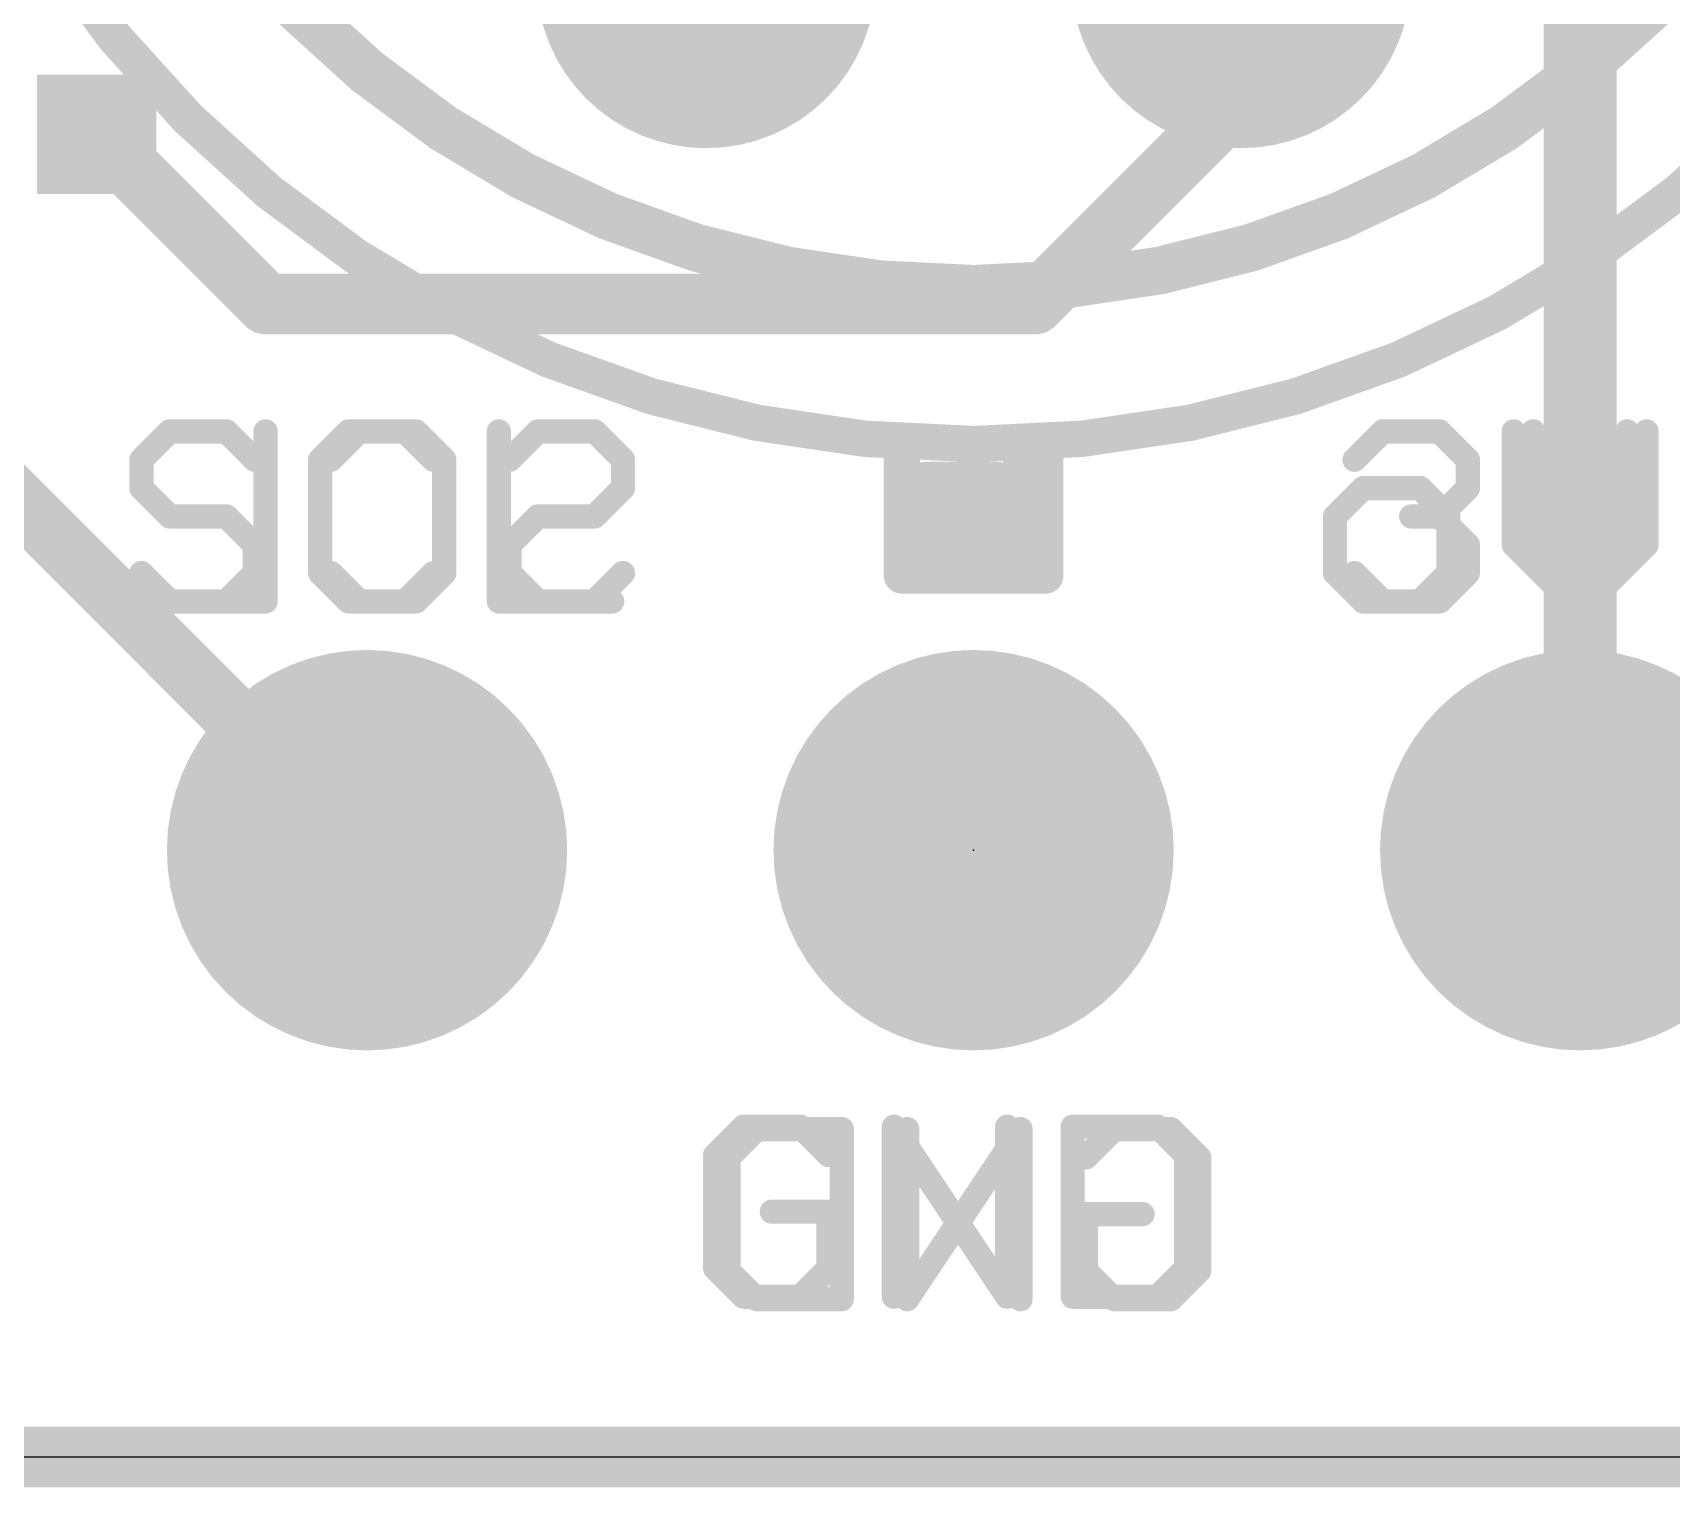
# Model space of a CAD drawing. Extents: x -0.1 to 25.5, y -0.1 to 17.9.
# Drawn here: x 8.76 to 15.62, y -0.13 to 5.96 of the extents above; entities that cross this region are included whole.
import ezdxf

# ---------------------------------------------------------------- set-up
doc = ezdxf.new("R2010")
doc.units = 0
for name, color, linetype in [('1', 12, 'CONTINUOUS'), ('16', 5, 'CONTINUOUS'), ('17', 110, 'CONTINUOUS'), ('20', 53, 'CONTINUOUS'), ('21', 40, 'CONTINUOUS'), ('22', 6, 'CONTINUOUS'), ('24', 6, 'CONTINUOUS')]:
    doc.layers.add(name, color=color, linetype=linetype)

# ---------------------------------------------------------------- blocks, each defined once
blk = doc.blocks.new('ROUNDP')
at = {"const_width": 0.5}
blk.add_lwpolyline([(0, -0.25, 1), (0, 0.25, 1), (0, -0.25)], format="xyb", dxfattribs=at)
blk = doc.blocks.new('RECT')
blk.add_solid([(-0.5, -0.5), (0.5, -0.5), (-0.5, 0.5), (0.5, 0.5)])

msp = doc.modelspace()

# ---------------------------------------------------------------- linework, layer by layer
at = {"layer": '1'}
for points, const_width in [([(15.24, 2.54), (15.24, 8.001)], 0.3048), ([(13.82, 5.692), (13.82, 6.19)], 0.254), ([(13.82, 5.692), (12.954, 4.826)], 0.254), ([(9.7385, 4.826), (9.028, 5.5365)], 0.254), ([(7.228, 5.472), (10.16, 2.54)], 0.254), ([(12.954, 4.826), (9.7385, 4.826)], 0.254), ([(25.4, 0), (0, 0)], 0.254)]:
    msp.add_lwpolyline(points, dxfattribs=dict(at, const_width=const_width))
for points, const_width in [([(13.8649, 5.6471, 1), (13.7751, 5.7369)], 0.127), ([(13.7565, 5.692, 1), (13.8835, 5.692)], 0.127), ([(9.0729, 5.5814, 1), (8.9831, 5.4916)], 0.127), ([(9.7385, 4.8895, 1), (9.7385, 4.7625)], 0.127), ([(12.954, 4.7625, 1), (12.954, 4.8895)], 0.127), ([(9.6936, 4.7811, 1), (9.7834, 4.8709)], 0.127), ([(12.9091, 4.8709, 1), (12.9989, 4.7811)], 0.127), ([(10.1151, 2.4951, 1), (10.2049, 2.5849)], 0.127), ([(15.1638, 2.54, 1), (15.3162, 2.54)], 0.1524)]:
    msp.add_lwpolyline(points, format="xyb", dxfattribs=dict(at, const_width=const_width))
at = {"layer": '16', "const_width": 0.254}
msp.add_lwpolyline([(25.4, 0), (0, 0)], dxfattribs=at)
at = {"layer": '20'}
msp.add_line((2.54, 0), (22.86, 0), dxfattribs=at)
at = {"layer": '21', "const_width": 0.1016}
for points in [[(9.3338, 4.2932), (9.2152, 4.1746)], [(9.5711, 4.2932), (9.3338, 4.2932)], [(9.6897, 4.1746), (9.5711, 4.2932)], [(10.0822, 4.2932), (9.9636, 4.1746)], [(10.3195, 4.2932), (10.0822, 4.2932)], [(10.4381, 4.1746), (10.3195, 4.2932)], [(10.712, 4.2932), (10.712, 3.5814)], [(14.2952, 4.1746), (14.4138, 4.2932)], [(14.4138, 4.2932), (14.6511, 4.2932)], [(14.6511, 4.2932), (14.7697, 4.1746)], [(15.0436, 4.2932), (15.0436, 3.8187)], [(15.5181, 3.8187), (15.5181, 4.2932)], [(9.2152, 4.1746), (9.2152, 4.0559)], [(9.9636, 4.1746), (9.9636, 3.7)], [(14.7697, 4.1746), (14.7697, 4.0559)], [(9.2152, 4.0559), (9.3338, 3.9373)], [(14.7697, 4.0559), (14.6511, 3.9373)], [(9.3338, 3.9373), (9.5711, 3.9373)], [(9.5711, 3.9373), (9.6897, 3.8187)], [(14.6511, 3.9373), (14.5324, 3.9373)], [(14.6511, 3.9373), (14.7697, 3.8187)], [(9.6897, 3.8187), (9.6897, 3.7)], [(14.7697, 3.8187), (14.7697, 3.7)], [(15.0436, 3.8187), (15.2809, 3.5814)], [(15.2809, 3.5814), (15.5181, 3.8187)], [(9.3338, 3.5814), (9.2152, 3.7)], [(9.6897, 3.7), (9.5711, 3.5814)], [(9.9636, 3.7), (10.0822, 3.5814)], [(10.3195, 3.5814), (10.4381, 3.7)], [(14.4138, 3.5814), (14.2952, 3.7)], [(14.7697, 3.7), (14.6511, 3.5814)], [(9.5711, 3.5814), (9.3338, 3.5814)], [(10.0822, 3.5814), (10.3195, 3.5814)], [(10.712, 3.5814), (11.1865, 3.5814)], [(14.6511, 3.5814), (14.4138, 3.5814)], [(11.7367, 1.3824), (11.618, 1.2637)], [(11.9739, 1.3824), (11.7367, 1.3824)], [(12.0926, 1.2637), (11.9739, 1.3824)], [(12.3664, 0.6706), (12.3664, 1.3824)], [(12.3664, 1.3824), (12.841, 0.6706)], [(12.841, 0.6706), (12.841, 1.3824)], [(13.1149, 1.3824), (13.1149, 0.6706)], [(13.4708, 1.3824), (13.1149, 1.3824)], [(13.5894, 1.2637), (13.4708, 1.3824)], [(11.618, 1.2637), (11.618, 0.7892)], [(13.5894, 0.7892), (13.5894, 1.2637)], [(12.0926, 1.0265), (11.8553, 1.0265)], [(12.0926, 0.7892), (12.0926, 1.0265)], [(11.618, 0.7892), (11.7367, 0.6706)], [(11.9739, 0.6706), (12.0926, 0.7892)], [(13.4708, 0.6706), (13.5894, 0.7892)], [(11.7367, 0.6706), (11.9739, 0.6706)], [(13.1149, 0.6706), (13.4708, 0.6706)]]:
    msp.add_lwpolyline(points, dxfattribs=at)
at = {"layer": '21', "const_width": 0.0508}
for points in [[(9.3338, 4.3186, 1), (9.3338, 4.2678)], [(9.3518, 4.2752, 1), (9.3159, 4.3112)], [(9.589, 4.3112, 1), (9.5531, 4.2752)], [(9.5711, 4.2678, 1), (9.5711, 4.3186)], [(10.0822, 4.3186, 1), (10.0822, 4.2678)], [(10.1002, 4.2752, 1), (10.0643, 4.3112)], [(10.3375, 4.3112, 1), (10.3015, 4.2752)], [(10.3195, 4.2678, 1), (10.3195, 4.3186)], [(10.7374, 4.2932, 1), (10.6866, 4.2932)], [(14.4138, 4.3186, 1), (14.4138, 4.2678)], [(14.4318, 4.2752, 1), (14.3959, 4.3112)], [(14.669, 4.3112, 1), (14.6331, 4.2752)], [(14.6511, 4.2678, 1), (14.6511, 4.3186)], [(15.069, 4.2932, 1), (15.0182, 4.2932)], [(15.5435, 4.2932, 1), (15.4927, 4.2932)], [(9.2406, 4.1746, 1), (9.1898, 4.1746)], [(9.1972, 4.1925, 1), (9.2331, 4.1566)], [(9.6718, 4.1566, 1), (9.7077, 4.1925)], [(9.989, 4.1746, 1), (9.9382, 4.1746)], [(9.9456, 4.1925, 1), (9.9816, 4.1566)], [(10.4202, 4.1566, 1), (10.4561, 4.1925)], [(14.2772, 4.1925, 1), (14.3131, 4.1566)], [(14.7951, 4.1746, 1), (14.7443, 4.1746)], [(14.7518, 4.1566, 1), (14.7877, 4.1925)], [(9.2331, 4.0739, 1), (9.1972, 4.038)], [(9.1898, 4.0559, 1), (9.2406, 4.0559)], [(14.7443, 4.0559, 1), (14.7951, 4.0559)], [(14.7877, 4.038, 1), (14.7518, 4.0739)], [(9.3338, 3.9627, 1), (9.3338, 3.9119)], [(9.3159, 3.9193, 1), (9.3518, 3.9553)], [(9.589, 3.9553, 1), (9.5531, 3.9193)], [(9.5711, 3.9119, 1), (9.5711, 3.9627)], [(14.5324, 3.9627, 1), (14.5324, 3.9119)], [(14.669, 3.9553, 1), (14.6331, 3.9193)], [(14.6331, 3.9553, 1), (14.669, 3.9193)], [(14.6511, 3.9119, 1), (14.6511, 3.9627)], [(9.7151, 3.8187, 1), (9.6643, 3.8187)], [(9.6718, 3.8007, 1), (9.7077, 3.8366)], [(14.7951, 3.8187, 1), (14.7443, 3.8187)], [(14.7518, 3.8007, 1), (14.7877, 3.8366)], [(15.0616, 3.8366, 1), (15.0256, 3.8007)], [(15.0182, 3.8187, 1), (15.069, 3.8187)], [(15.4927, 3.8187, 1), (15.5435, 3.8187)], [(15.5361, 3.8007, 1), (15.5002, 3.8366)], [(9.2331, 3.718, 1), (9.1972, 3.6821)], [(9.6643, 3.7, 1), (9.7151, 3.7)], [(9.7077, 3.6821, 1), (9.6718, 3.718)], [(9.9816, 3.718, 1), (9.9456, 3.6821)], [(9.9382, 3.7, 1), (9.989, 3.7)], [(10.4561, 3.6821, 1), (10.4202, 3.718)], [(14.3131, 3.718, 1), (14.2772, 3.6821)], [(14.7443, 3.7, 1), (14.7951, 3.7)], [(14.7877, 3.6821, 1), (14.7518, 3.718)], [(9.3338, 3.6068, 1), (9.3338, 3.556)], [(9.3159, 3.5634, 1), (9.3518, 3.5994)], [(9.5531, 3.5994, 1), (9.589, 3.5634)], [(9.5711, 3.556, 1), (9.5711, 3.6068)], [(10.0822, 3.6068, 1), (10.0822, 3.556)], [(10.0643, 3.5634, 1), (10.1002, 3.5994)], [(10.3015, 3.5994, 1), (10.3375, 3.5634)], [(10.3195, 3.556, 1), (10.3195, 3.6068)], [(10.712, 3.6068, 1), (10.712, 3.556)], [(10.6866, 3.5814, 1), (10.7374, 3.5814)], [(11.1865, 3.556, 1), (11.1865, 3.6068)], [(14.4138, 3.6068, 1), (14.4138, 3.556)], [(14.3959, 3.5634, 1), (14.4318, 3.5994)], [(14.6331, 3.5994, 1), (14.669, 3.5634)], [(14.6511, 3.556, 1), (14.6511, 3.6068)], [(15.2629, 3.5994, 1), (15.2988, 3.5634)], [(15.2629, 3.5634, 1), (15.2988, 3.5994)], [(11.7367, 1.4078, 1), (11.7367, 1.357)], [(11.7546, 1.3644, 1), (11.7187, 1.4003)], [(11.9919, 1.4003, 1), (11.956, 1.3644)], [(11.9739, 1.357, 1), (11.9739, 1.4078)], [(12.3918, 1.3824, 1), (12.341, 1.3824)], [(12.3876, 1.3965, 1), (12.3453, 1.3683)], [(12.8664, 1.3824, 1), (12.8156, 1.3824)], [(13.1402, 1.3824, 1), (13.0895, 1.3824)], [(13.1149, 1.4078, 1), (13.1149, 1.357)], [(13.4887, 1.4003, 1), (13.4528, 1.3644)], [(13.4708, 1.357, 1), (13.4708, 1.4078)], [(11.6434, 1.2637, 1), (11.5926, 1.2637)], [(11.6001, 1.2817, 1), (11.636, 1.2458)], [(12.0746, 1.2458, 1), (12.1105, 1.2817)], [(13.6148, 1.2637, 1), (13.564, 1.2637)], [(13.5714, 1.2458, 1), (13.6073, 1.2817)], [(11.8553, 1.0519, 1), (11.8553, 1.0011)], [(12.118, 1.0265, 1), (12.0672, 1.0265)], [(12.0926, 1.0011, 1), (12.0926, 1.0519)], [(11.636, 0.8072, 1), (11.6001, 0.7712)], [(12.1105, 0.7712, 1), (12.0746, 0.8072)], [(13.6073, 0.7712, 1), (13.5714, 0.8072)], [(11.5926, 0.7892, 1), (11.6434, 0.7892)], [(12.0672, 0.7892, 1), (12.118, 0.7892)], [(13.564, 0.7892, 1), (13.6148, 0.7892)], [(11.7367, 0.696, 1), (11.7367, 0.6452)], [(11.7187, 0.6526, 1), (11.7546, 0.6885)], [(11.956, 0.6885, 1), (11.9919, 0.6526)], [(11.9739, 0.6452, 1), (11.9739, 0.696)], [(12.341, 0.6706, 1), (12.3918, 0.6706)], [(12.8156, 0.6706, 1), (12.8664, 0.6706)], [(12.8198, 0.6565, 1), (12.8621, 0.6846)], [(13.1149, 0.696, 1), (13.1149, 0.6452)], [(13.0895, 0.6706, 1), (13.1402, 0.6706)], [(13.4528, 0.6885, 1), (13.4887, 0.6526)], [(13.4708, 0.6452, 1), (13.4708, 0.696)]]:
    msp.add_lwpolyline(points, format="xyb", dxfattribs=at)
at = {"layer": '22'}
for points, const_width in [([(12.7, 4.24, 1), (12.7, 13.54, 1), (12.7, 4.24)], 0.1524), ([(12.7, 4.89, 1), (12.7, 12.89, 1), (12.7, 4.89)], 0.2), ([(9.7604, 4.2932, 1), (9.7096, 4.2932)], 0.0508), ([(10.1275, 4.3186, 1), (10.1275, 4.2678)], 0.0508), ([(10.1455, 4.2752, 1), (10.1095, 4.3112)], 0.0508), ([(10.3827, 4.3112, 1), (10.3468, 4.2752)], 0.0508), ([(10.3648, 4.2678, 1), (10.3648, 4.3186)], 0.0508), ([(10.8759, 4.3186, 1), (10.8759, 4.2678)], 0.0508), ([(10.8939, 4.2752, 1), (10.858, 4.3112)], 0.0508), ([(11.1311, 4.3112, 1), (11.0952, 4.2752)], 0.0508), ([(11.1132, 4.2678, 1), (11.1132, 4.3186)], 0.0508), ([(14.9873, 4.2932, 1), (14.9365, 4.2932)], 0.0508), ([(15.4618, 4.2932, 1), (15.411, 4.2932)], 0.0508), ([(12.4381, 4.19, 1), (12.3619, 4.19)], 0.0762), ([(12.9381, 4.19, 1), (12.8619, 4.19)], 0.0762), ([(13.0381, 4.19, 1), (12.9619, 4.19)], 0.0762), ([(9.9909, 4.1925, 1), (10.0268, 4.1566)], 0.0508), ([(10.5088, 4.1746, 1), (10.458, 4.1746)], 0.0508), ([(10.4654, 4.1566, 1), (10.5014, 4.1925)], 0.0508), ([(10.7393, 4.1925, 1), (10.7752, 4.1566)], 0.0508), ([(11.2572, 4.1746, 1), (11.2064, 4.1746)], 0.0508), ([(11.2139, 4.1566, 1), (11.2498, 4.1925)], 0.0508), ([(12.5381, 4.09, 1), (12.4619, 4.09)], 0.0762), ([(12.5, 4.1281, 1), (12.5, 4.0519)], 0.0762), ([(12.8381, 4.09, 1), (12.7619, 4.09)], 0.0762), ([(12.8, 4.0519, 1), (12.8, 4.1281)], 0.0762), ([(11.2064, 4.0559, 1), (11.2572, 4.0559)], 0.0508), ([(11.2498, 4.038, 1), (11.2139, 4.0739)], 0.0508), ([(12.6381, 3.99, 1), (12.5619, 3.99)], 0.0762), ([(12.6, 4.0281, 1), (12.6, 3.9519)], 0.0762), ([(12.7, 3.9519, 1), (12.7, 4.0281)], 0.0762), ([(14.3321, 4.0813, 1), (14.3321, 4.0305)], 0.0508), ([(14.35, 4.038, 1), (14.3141, 4.0739)], 0.0508), ([(14.5873, 4.0739, 1), (14.5514, 4.038)], 0.0508), ([(14.5694, 4.0305, 1), (14.5694, 4.0813)], 0.0508), ([(10.8759, 3.9627, 1), (10.8759, 3.9119)], 0.0508), ([(10.8939, 3.9193, 1), (10.858, 3.9553)], 0.0508), ([(11.0952, 3.9553, 1), (11.1311, 3.9193)], 0.0508), ([(11.1132, 3.9119, 1), (11.1132, 3.9627)], 0.0508), ([(14.1955, 3.9553, 1), (14.2314, 3.9193)], 0.0508), ([(14.2389, 3.9373, 1), (14.1881, 3.9373)], 0.0508), ([(14.7134, 3.9373, 1), (14.6626, 3.9373)], 0.0508), ([(14.67, 3.9193, 1), (14.706, 3.9553)], 0.0508), ([(12.6, 3.9281, 1), (12.6, 3.8519)], 0.0762), ([(12.5619, 3.89, 1), (12.6381, 3.89)], 0.0762), ([(12.7619, 3.89, 1), (12.8381, 3.89)], 0.0762), ([(12.8, 3.8519, 1), (12.8, 3.9281)], 0.0762), ([(10.7827, 3.8187, 1), (10.7319, 3.8187)], 0.0508), ([(10.7393, 3.8366, 1), (10.7752, 3.8007)], 0.0508), ([(12.5, 3.8281, 1), (12.5, 3.7519)], 0.0762), ([(12.9, 3.7519, 1), (12.9, 3.8281)], 0.0762), ([(14.9798, 3.8366, 1), (14.9439, 3.8007)], 0.0508), ([(14.9365, 3.8187, 1), (14.9873, 3.8187)], 0.0508), ([(15.411, 3.8187, 1), (15.4618, 3.8187)], 0.0508), ([(15.4544, 3.8007, 1), (15.4184, 3.8366)], 0.0508), ([(12.4619, 3.79, 1), (12.5381, 3.79)], 0.0762), ([(12.8619, 3.79, 1), (12.9381, 3.79)], 0.0762), ([(10.0268, 3.718, 1), (9.9909, 3.6821)], 0.0508), ([(10.458, 3.7, 1), (10.5088, 3.7)], 0.0508), ([(10.5014, 3.6821, 1), (10.4654, 3.718)], 0.0508), ([(10.7752, 3.718, 1), (10.7393, 3.6821)], 0.0508), ([(10.7319, 3.7, 1), (10.7827, 3.7)], 0.0508), ([(11.2498, 3.6821, 1), (11.2139, 3.718)], 0.0508), ([(12.4, 3.7281, 1), (12.4, 3.6519)], 0.0762), ([(12.3619, 3.69, 1), (12.4381, 3.69)], 0.0762), ([(12.9619, 3.69, 1), (13.0381, 3.69)], 0.0762), ([(13, 3.6519, 1), (13, 3.7281)], 0.0762), ([(14.2314, 3.718, 1), (14.1955, 3.6821)], 0.0508), ([(14.1881, 3.7, 1), (14.2389, 3.7)], 0.0508), ([(14.6626, 3.7, 1), (14.7134, 3.7)], 0.0508), ([(14.706, 3.6821, 1), (14.67, 3.718)], 0.0508), ([(9.2605, 3.6068, 1), (9.2605, 3.556)], 0.0508), ([(9.7096, 3.5814, 1), (9.7604, 3.5814)], 0.0508), ([(9.735, 3.556, 1), (9.735, 3.6068)], 0.0508), ([(10.1275, 3.6068, 1), (10.1275, 3.556)], 0.0508), ([(10.1095, 3.5634, 1), (10.1455, 3.5994)], 0.0508), ([(10.3468, 3.5994, 1), (10.3827, 3.5634)], 0.0508), ([(10.3648, 3.556, 1), (10.3648, 3.6068)], 0.0508), ([(10.8759, 3.6068, 1), (10.8759, 3.556)], 0.0508), ([(10.858, 3.5634, 1), (10.8939, 3.5994)], 0.0508), ([(11.0952, 3.5994, 1), (11.1311, 3.5634)], 0.0508), ([(11.1132, 3.556, 1), (11.1132, 3.6068)], 0.0508), ([(14.3321, 3.6068, 1), (14.3321, 3.556)], 0.0508), ([(14.3141, 3.5634, 1), (14.35, 3.5994)], 0.0508), ([(14.5514, 3.5994, 1), (14.5873, 3.5634)], 0.0508), ([(14.5694, 3.556, 1), (14.5694, 3.6068)], 0.0508), ([(15.1812, 3.5994, 1), (15.2171, 3.5634)], 0.0508), ([(15.1812, 3.5634, 1), (15.2171, 3.5994)], 0.0508), ([(11.7921, 1.3976, 1), (11.7921, 1.3468)], 0.0508), ([(11.81, 1.3542, 1), (11.7741, 1.3902)], 0.0508), ([(12.1734, 1.3722, 1), (12.1226, 1.3722)], 0.0508), ([(12.148, 1.3468, 1), (12.148, 1.3976)], 0.0508), ([(12.4473, 1.3722, 1), (12.3965, 1.3722)], 0.0508), ([(12.9218, 1.3722, 1), (12.871, 1.3722)], 0.0508), ([(12.9175, 1.3581, 1), (12.8753, 1.3863)], 0.0508), ([(13.2889, 1.3976, 1), (13.2889, 1.3468)], 0.0508), ([(13.3069, 1.3542, 1), (13.271, 1.3902)], 0.0508), ([(13.5441, 1.3902, 1), (13.5082, 1.3542)], 0.0508), ([(13.5262, 1.3468, 1), (13.5262, 1.3976)], 0.0508), ([(11.6989, 1.2536, 1), (11.6481, 1.2536)], 0.0508), ([(13.6702, 1.2536, 1), (13.6194, 1.2536)], 0.0508), ([(11.6555, 1.2715, 1), (11.6914, 1.2356)], 0.0508), ([(13.1523, 1.2715, 1), (13.1882, 1.2356)], 0.0508), ([(13.6269, 1.2356, 1), (13.6628, 1.2715)], 0.0508), ([(13.1957, 1.0163, 1), (13.1449, 1.0163)], 0.0508), ([(13.1703, 1.0417, 1), (13.1703, 0.9909)], 0.0508), ([(13.4076, 0.9909, 1), (13.4076, 1.0417)], 0.0508), ([(11.6914, 0.797, 1), (11.6555, 0.7611)], 0.0508), ([(13.1882, 0.797, 1), (13.1523, 0.7611)], 0.0508), ([(13.6628, 0.7611, 1), (13.6269, 0.797)], 0.0508), ([(11.6481, 0.779, 1), (11.6989, 0.779)], 0.0508), ([(13.1449, 0.779, 1), (13.1957, 0.779)], 0.0508), ([(13.6194, 0.779, 1), (13.6702, 0.779)], 0.0508), ([(11.7921, 0.6858, 1), (11.7921, 0.635)], 0.0508), ([(11.7741, 0.6424, 1), (11.81, 0.6784)], 0.0508), ([(12.148, 0.635, 1), (12.148, 0.6858)], 0.0508), ([(12.4007, 0.6745, 1), (12.443, 0.6463)], 0.0508), ([(13.2889, 0.6858, 1), (13.2889, 0.635)], 0.0508), ([(13.271, 0.6424, 1), (13.3069, 0.6784)], 0.0508), ([(13.5082, 0.6784, 1), (13.5441, 0.6424)], 0.0508), ([(13.5262, 0.635, 1), (13.5262, 0.6858)], 0.0508), ([(12.1226, 0.6604, 1), (12.1734, 0.6604)], 0.0508), ([(12.3965, 0.6604, 1), (12.4473, 0.6604)], 0.0508), ([(12.871, 0.6604, 1), (12.9218, 0.6604)], 0.0508)]:
    msp.add_lwpolyline(points, format="xyb", dxfattribs=dict(at, const_width=const_width))
for points, const_width in [([(9.735, 4.2932), (9.735, 3.5814)], 0.1016), ([(10.0089, 4.1746), (10.1275, 4.2932)], 0.1016), ([(10.1275, 4.2932), (10.3648, 4.2932)], 0.1016), ([(10.3648, 4.2932), (10.4834, 4.1746)], 0.1016), ([(10.7573, 4.1746), (10.8759, 4.2932)], 0.1016), ([(10.8759, 4.2932), (11.1132, 4.2932)], 0.1016), ([(11.1132, 4.2932), (11.2318, 4.1746)], 0.1016), ([(14.9619, 3.8187), (14.9619, 4.2932)], 0.1016), ([(15.4364, 4.2932), (15.4364, 3.8187)], 0.1016), ([(12.4, 3.69), (12.4, 4.19)], 0.1524), ([(12.9, 4.19), (12.9, 3.79)], 0.1524), ([(13, 4.19), (13, 3.69)], 0.1524), ([(10.4834, 4.1746), (10.4834, 3.7)], 0.1016), ([(11.2318, 4.1746), (11.2318, 4.0559)], 0.1016), ([(12.5, 3.79), (12.5, 4.09)], 0.1524), ([(12.5, 4.09), (12.8, 4.09)], 0.1524), ([(12.8, 4.09), (12.8, 3.89)], 0.1524), ([(11.2318, 4.0559), (11.1132, 3.9373)], 0.1016), ([(12.6, 3.89), (12.6, 3.99)], 0.1524), ([(12.6, 3.99), (12.7, 3.99)], 0.1524), ([(14.2135, 3.9373), (14.3321, 4.0559)], 0.1016), ([(14.3321, 4.0559), (14.5694, 4.0559)], 0.1016), ([(14.5694, 4.0559), (14.688, 3.9373)], 0.1016), ([(10.8759, 3.9373), (10.7573, 3.8187)], 0.1016), ([(11.1132, 3.9373), (10.8759, 3.9373)], 0.1016), ([(14.2135, 3.7), (14.2135, 3.9373)], 0.1016), ([(14.688, 3.9373), (14.688, 3.7)], 0.1016), ([(12.8, 3.89), (12.6, 3.89)], 0.1524), ([(10.7573, 3.8187), (10.7573, 3.7)], 0.1016), ([(12.9, 3.79), (12.5, 3.79)], 0.1524), ([(15.1991, 3.5814), (14.9619, 3.8187)], 0.1016), ([(15.4364, 3.8187), (15.1991, 3.5814)], 0.1016), ([(10.1275, 3.5814), (10.0089, 3.7)], 0.1016), ([(10.4834, 3.7), (10.3648, 3.5814)], 0.1016), ([(10.7573, 3.7), (10.8759, 3.5814)], 0.1016), ([(11.1132, 3.5814), (11.2318, 3.7)], 0.1016), ([(13, 3.69), (12.4, 3.69)], 0.1524), ([(14.3321, 3.5814), (14.2135, 3.7)], 0.1016), ([(14.688, 3.7), (14.5694, 3.5814)], 0.1016), ([(9.735, 3.5814), (9.2605, 3.5814)], 0.1016), ([(10.3648, 3.5814), (10.1275, 3.5814)], 0.1016), ([(10.8759, 3.5814), (11.1132, 3.5814)], 0.1016), ([(14.5694, 3.5814), (14.3321, 3.5814)], 0.1016), ([(11.6735, 1.2536), (11.7921, 1.3722)], 0.1016), ([(11.7921, 1.3722), (12.148, 1.3722)], 0.1016), ([(12.148, 1.3722), (12.148, 0.6604)], 0.1016), ([(12.8964, 1.3722), (12.4219, 0.6604)], 0.1016), ([(12.4219, 0.6604), (12.4219, 1.3722)], 0.1016), ([(12.8964, 0.6604), (12.8964, 1.3722)], 0.1016), ([(13.1703, 1.2536), (13.2889, 1.3722)], 0.1016), ([(13.2889, 1.3722), (13.5262, 1.3722)], 0.1016), ([(13.5262, 1.3722), (13.6448, 1.2536)], 0.1016), ([(11.6735, 0.779), (11.6735, 1.2536)], 0.1016), ([(13.6448, 1.2536), (13.6448, 0.779)], 0.1016), ([(13.1703, 0.779), (13.1703, 1.0163)], 0.1016), ([(13.1703, 1.0163), (13.4076, 1.0163)], 0.1016), ([(11.7921, 0.6604), (11.6735, 0.779)], 0.1016), ([(13.2889, 0.6604), (13.1703, 0.779)], 0.1016), ([(13.6448, 0.779), (13.5262, 0.6604)], 0.1016), ([(12.148, 0.6604), (11.7921, 0.6604)], 0.1016), ([(13.5262, 0.6604), (13.2889, 0.6604)], 0.1016)]:
    msp.add_lwpolyline(points, dxfattribs=dict(at, const_width=const_width))
at = {"layer": '24'}
msp.add_point((12.7, 2.54), dxfattribs=at)

# ---------------------------------------------------------------- block references
at = {"layer": '1', "xscale": 0.5, "yscale": 0.5, "rotation": 90}
msp.add_blockref('RECT', (9.028, 5.5365), dxfattribs=at)
at = {"layer": '17'}
for p, xscale, yscale, rotation in [((11.58, 6.19), 1.4224, 1.4224, 180), ((11.58, 6.19), 1.4224, 1.4224, 180), ((13.82, 6.19), 1.4224, 1.4224, 180), ((13.82, 6.19), 1.4224, 1.4224, 180), ((10.16, 2.54), 1.6764, 1.6764, 90), ((10.16, 2.54), 1.6764, 1.6764, 90), ((12.7, 2.54), 1.6764, 1.6764, 90), ((12.7, 2.54), 1.6764, 1.6764, 90), ((15.24, 2.54), 1.6764, 1.6764, 90), ((15.24, 2.54), 1.6764, 1.6764, 90)]:
    msp.add_blockref('ROUNDP', p, dxfattribs=dict(at, xscale=xscale, yscale=yscale, rotation=rotation))

doc.saveas('drawing.dxf')
